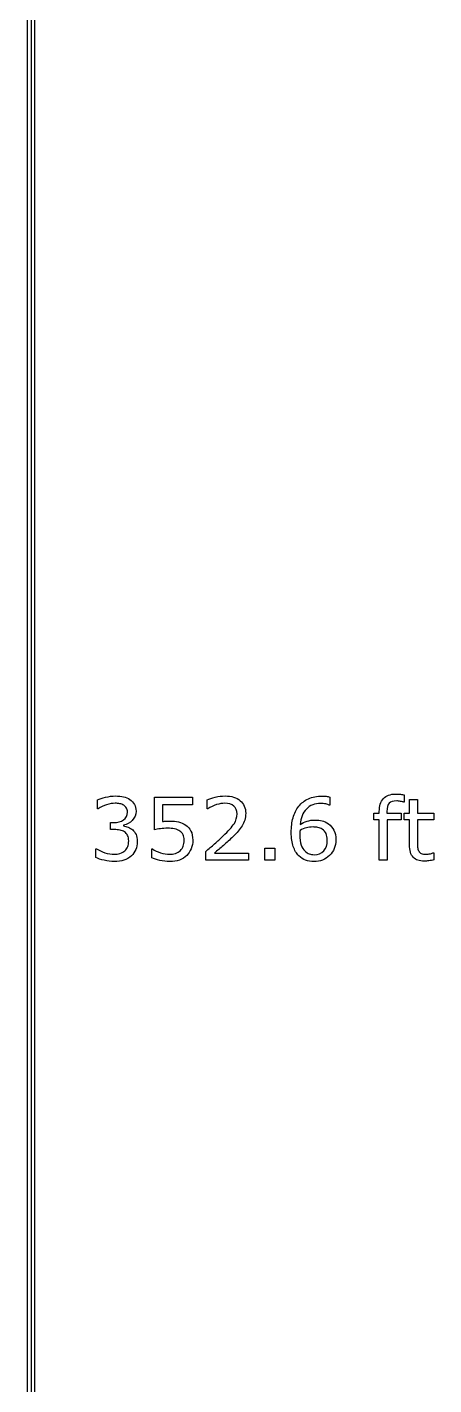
# Model space of a CAD drawing. Extents: x -13 to 750, y 12 to 2314.
# Drawn here: x 275.6 to 317.9, y 1431.4 to 1572.4 of the extents above; entities that cross this region are included whole.
import ezdxf

# ---------------------------------------------------------------- set-up
doc = ezdxf.new("R2010")
doc.units = 0
doc.layers.get('0').update_dxf_attribs({"linetype": 'CONTINUOUS'})

msp = doc.modelspace()

# ---------------------------------------------------------------- linework, layer by layer
at = {"color": 7}
for points in [[(275.59961, 1717.89), (275.59961, 1266.89), (276.40039, 1266.89), (276.40039, 1717.89)], [(286.56156, 1489.04082)], [(301.32715, 1485.89), (300.27686, 1485.89), (300.27686, 1487.14244), (301.32715, 1487.14244)], [(307.67289, 1488.01251)]]:
    msp.add_lwpolyline(points, close=True, dxfattribs=at)
for points in [[(276, 1717.89), (276, 1266.89)], [(288.82469, 1489.06288), (288.82469, 1492.43349), (292.76219, 1492.43349), (292.76219, 1491.66444), (289.67283, 1491.66444), (289.67283, 1489.92421)], [(307.03564, 1492.4554), (307.03564, 1491.61604), (306.99174, 1491.61604)], [(314.77886, 1492.68394), (314.77881, 1491.92805)], [(282.96679, 1491.23807), (282.92289, 1491.23807), (282.92289, 1492.15653)], [(294.35742, 1491.23814), (294.31352, 1491.23814), (294.31352, 1492.161)], [(312.9815, 1490.9656), (312.9815, 1490.79861), (314.47124, 1490.79861), (314.47124, 1490.10428), (313.00786, 1490.10428), (313.00786, 1485.89), (312.18169, 1485.89), (312.18169, 1490.10436), (311.62359, 1490.10436), (311.62359, 1490.79869), (312.18169, 1490.79869), (312.18169, 1490.96129)], [(314.77881, 1491.92805), (314.73491, 1491.92805)], [(315.31934, 1487.49401), (315.31934, 1490.10437), (314.76123, 1490.10437), (314.76123, 1490.7987), (315.31934, 1490.7987), (315.31934, 1492.20935), (316.14551, 1492.20935), (316.14551, 1490.7987), (317.85059, 1490.7987), (317.85059, 1490.10437), (316.14551, 1490.10437), (316.14551, 1487.86755)], [(284.6411, 1489.07601), (284.2456, 1489.07601), (284.2456, 1489.8055), (284.55321, 1489.8055)], [(285.61674, 1489.52859), (285.61674, 1489.46709)], [(282.73389, 1486.16686), (282.73389, 1487.08531), (282.79979, 1487.08531)], [(288.54346, 1486.13609), (288.54346, 1487.06334), (288.60496, 1487.06334)], [(292.80613, 1487.96887), (292.80615, 1487.96861)], [(298.58057, 1485.89), (294.15088, 1485.89), (294.15088, 1486.80846)], [(306.78114, 1487.97729), (306.78076, 1487.97736)], [(295.06057, 1486.64146), (298.58059, 1486.64146), (298.58057, 1485.89)], [(317.80666, 1486.6766), (317.85056, 1486.6766), (317.85059, 1485.93391)]]:
    msp.add_lwpolyline(points, dxfattribs=at)
for points in [[(282.92289, 1492.15653), (283.130897, 1492.25907), (283.407753, 1492.35282), (283.75346, 1492.43778)], [(283.75346, 1492.43778), (284.102093, 1492.525673), (284.439007, 1492.56962), (284.7642, 1492.56962)], [(284.7642, 1492.56962), (285.083533, 1492.56962), (285.364783, 1492.54032), (285.60795, 1492.48172)], [(285.60795, 1492.48172), (285.851117, 1492.42312), (286.070843, 1492.32937), (286.26713, 1492.20047)], [(294.31352, 1492.161), (294.521527, 1492.263533), (294.79838, 1492.357283), (295.14408, 1492.44225)], [(295.14408, 1492.44225), (295.492713, 1492.52721), (295.82963, 1492.56969), (296.15483, 1492.56969)], [(296.15483, 1492.56969), (296.825723, 1492.56969), (297.3516, 1492.40709), (297.73246, 1492.08189)], [(304.8208, 1492.27525), (305.228027, 1492.46275), (305.702637, 1492.5565), (306.24463, 1492.5565)], [(306.24463, 1492.5565), (306.417483, 1492.5565), (306.562503, 1492.549167), (306.67969, 1492.5345)], [(306.67969, 1492.5345), (306.796877, 1492.519833), (306.915527, 1492.493467), (307.03564, 1492.4554)], [(312.61675, 1492.30162), (312.90679, 1492.6151), (313.325737, 1492.77184), (313.87359, 1492.77184)], [(313.87359, 1492.77184), (314.058157, 1492.77184), (314.223683, 1492.76304), (314.37017, 1492.74544)], [(314.37017, 1492.74544), (314.519583, 1492.72784), (314.655813, 1492.70734), (314.77886, 1492.68394)], [(283.85448, 1491.65995), (283.541007, 1491.560343), (283.24511, 1491.419717), (282.96679, 1491.23807)], [(284.74218, 1491.80936), (284.46386, 1491.80936), (284.16796, 1491.759557), (283.85448, 1491.65995)], [(285.22997, 1491.76546), (285.086417, 1491.794727), (284.92382, 1491.80936), (284.74218, 1491.80936)], [(285.63427, 1491.60726), (285.50829, 1491.683427), (285.373523, 1491.73616), (285.22997, 1491.76546)], [(285.91552, 1491.31282), (285.848133, 1491.43294), (285.754383, 1491.531087), (285.63427, 1491.60726)], [(286.01659, 1490.89974), (286.01659, 1491.05794), (285.9829, 1491.195633), (285.91552, 1491.31282)], [(286.26713, 1492.20047), (286.47807, 1492.059843), (286.637737, 1491.88992), (286.74613, 1491.6907)], [(286.90873, 1490.99197), (286.90873, 1490.62869), (286.779823, 1490.31082), (286.52201, 1490.03836)], [(286.74613, 1491.6907), (286.85453, 1491.49148), (286.90873, 1491.25857), (286.90873, 1490.99197)], [(295.26709, 1491.66881), (294.956543, 1491.575057), (294.65332, 1491.4315), (294.35742, 1491.23814)], [(296.13281, 1491.80943), (295.86621, 1491.80943), (295.577637, 1491.762557), (295.26709, 1491.66881)], [(297.06885, 1491.51939), (296.84619, 1491.71275), (296.534177, 1491.80943), (296.13281, 1491.80943)], [(297.40723, 1490.72398), (297.40723, 1491.063827), (297.294437, 1491.328963), (297.06885, 1491.51939)], [(297.73246, 1492.08189), (298.11332, 1491.75963), (298.30375, 1491.321643), (298.30375, 1490.76793)], [(303.22559, 1490.3065), (303.351563, 1490.754747), (303.55078, 1491.153187), (303.82324, 1491.50182)], [(303.82324, 1491.50182), (304.081053, 1491.832873), (304.413573, 1492.090683), (304.8208, 1492.27525)], [(304.60551, 1491.20733), (304.23051, 1490.814757), (304.012247, 1490.28302), (303.95072, 1489.61212)], [(306.11283, 1491.80059), (305.48295, 1491.80059), (304.98051, 1491.602837), (304.60551, 1491.20733)], [(306.6182, 1491.73909), (306.45414, 1491.78009), (306.285683, 1491.80059), (306.11283, 1491.80059)], [(306.99174, 1491.61604), (306.909707, 1491.659973), (306.785193, 1491.70099), (306.6182, 1491.73909)], [(312.18169, 1490.96129), (312.18169, 1491.544297), (312.32671, 1491.991073), (312.61675, 1492.30162)], [(313.2188, 1491.81375), (313.0606, 1491.658477), (312.9815, 1491.37576), (312.9815, 1490.9656)], [(313.99224, 1492.05105), (313.637747, 1492.05105), (313.379933, 1491.97195), (313.2188, 1491.81375)], [(314.37896, 1492.00715), (314.232473, 1492.036417), (314.103567, 1492.05105), (313.99224, 1492.05105)], [(314.73491, 1491.92805), (314.64409, 1491.954383), (314.52544, 1491.98075), (314.37896, 1492.00715)], [(284.55321, 1489.8055), (284.998523, 1489.8055), (285.353017, 1489.897783), (285.61669, 1490.08235)], [(285.61669, 1490.08235), (285.88329, 1490.26985), (286.01659, 1490.542313), (286.01659, 1490.89974)], [(286.52201, 1490.03836), (286.26713, 1489.768827), (285.965373, 1489.598903), (285.61674, 1489.52859)], [(289.67283, 1489.92421), (289.79881, 1489.935943), (289.927717, 1489.944743), (290.05955, 1489.95061)], [(290.05955, 1489.95061), (290.191383, 1489.95661), (290.30564, 1489.95961), (290.40232, 1489.95961)], [(290.40232, 1489.95961), (290.756813, 1489.95961), (291.06736, 1489.928843), (291.33396, 1489.86731)], [(291.33396, 1489.86731), (291.600567, 1489.80871), (291.845197, 1489.70324), (292.06785, 1489.5509)], [(292.06785, 1489.5509), (292.302223, 1489.389773), (292.483863, 1489.181767), (292.61277, 1488.92688)], [(295.93945, 1488.38609), (296.50195, 1488.931017), (296.887203, 1489.363147), (297.09521, 1489.68248)], [(297.09521, 1489.68248), (297.303223, 1490.004747), (297.40723, 1490.351913), (297.40723, 1490.72398)], [(298.20705, 1490.0692), (298.145517, 1489.855333), (298.053233, 1489.65172), (297.9302, 1489.45836)], [(298.30375, 1490.76793), (298.30375, 1490.518903), (298.271517, 1490.285993), (298.20705, 1490.0692)], [(303.04102, 1488.76402), (303.04102, 1489.3441), (303.102543, 1489.85826), (303.22559, 1490.3065)], [(303.95072, 1489.61212), (304.196813, 1489.761533), (304.438513, 1489.874327), (304.67582, 1489.9505)], [(304.67582, 1489.9505), (304.916053, 1490.0296), (305.19291, 1490.06915), (305.50639, 1490.06915)], [(305.50639, 1490.06915), (305.78471, 1490.06915), (306.029337, 1490.042783), (306.24027, 1489.99005)], [(306.24027, 1489.99005), (306.454143, 1489.94025), (306.672407, 1489.83771), (306.89506, 1489.68243)], [(306.89506, 1489.68243), (307.152873, 1489.503717), (307.346233, 1489.27813), (307.47514, 1489.00567)], [(285.24755, 1489.02331), (285.06005, 1489.058443), (284.8579, 1489.07601), (284.6411, 1489.07601)], [(285.72655, 1488.83874), (285.594717, 1488.92956), (285.43505, 1488.991083), (285.24755, 1489.02331)], [(285.61674, 1489.46709), (285.757367, 1489.443623), (285.9185, 1489.393817), (286.10014, 1489.31767)], [(286.03417, 1488.47399), (285.96093, 1488.629263), (285.85839, 1488.750847), (285.72655, 1488.83874)], [(286.14843, 1487.89392), (286.14843, 1488.128293), (286.110343, 1488.32165), (286.03417, 1488.47399)], [(286.10014, 1489.31767), (286.28178, 1489.24443), (286.435587, 1489.152147), (286.56156, 1489.04082)], [(286.56152, 1489.04088), (286.702147, 1488.9149), (286.81787, 1488.756697), (286.90869, 1488.56627)], [(286.90869, 1488.56627), (286.99951, 1488.375843), (287.04492, 1488.12975), (287.04492, 1487.82799)], [(289.43992, 1489.16835), (289.202613, 1489.133217), (288.997537, 1489.09806), (288.82469, 1489.06288)], [(290.18699, 1489.22105), (289.929177, 1489.22105), (289.680153, 1489.203483), (289.43992, 1489.16835)], [(290.91648, 1489.15075), (290.699687, 1489.197617), (290.456523, 1489.22105), (290.18699, 1489.22105)], [(291.47459, 1488.91784), (291.322243, 1489.029167), (291.136207, 1489.106803), (290.91648, 1489.15075)], [(291.79539, 1488.54431), (291.719217, 1488.699583), (291.612283, 1488.824093), (291.47459, 1488.91784)], [(291.91404, 1487.97302), (291.91404, 1488.198607), (291.87449, 1488.389037), (291.79539, 1488.54431)], [(292.61277, 1488.92688), (292.741677, 1488.672), (292.80613, 1488.352663), (292.80613, 1487.96887)], [(295.07373, 1487.59947), (295.384277, 1487.863143), (295.67285, 1488.12535), (295.93945, 1488.38609)], [(296.96779, 1488.33775), (296.654317, 1488.030137), (296.330587, 1487.73131), (295.9966, 1487.44127)], [(297.5259, 1488.92223), (297.373553, 1488.746443), (297.187517, 1488.551617), (296.96779, 1488.33775)], [(297.9302, 1489.45836), (297.81594, 1489.27672), (297.681173, 1489.09801), (297.5259, 1488.92223)], [(303.24316, 1487.31383), (303.1084, 1487.715197), (303.04102, 1488.198593), (303.04102, 1488.76402)], [(303.93309, 1488.79908), (303.930423, 1488.74048), (303.92909, 1488.665773), (303.92909, 1488.57496)], [(303.92909, 1488.57496), (303.92909, 1488.112067), (303.975967, 1487.745857), (304.06972, 1487.47633)], [(303.94629, 1488.98804), (303.94029, 1488.923573), (303.93589, 1488.860587), (303.93309, 1488.79908)], [(304.60547, 1489.26051), (304.391603, 1489.20191), (304.171877, 1489.111087), (303.94629, 1488.98804)], [(305.2998, 1489.34841), (305.05078, 1489.34841), (304.819337, 1489.31911), (304.60547, 1489.26051)], [(305.81396, 1489.30451), (305.6499, 1489.333777), (305.478513, 1489.34841), (305.2998, 1489.34841)], [(306.26221, 1489.11994), (306.127443, 1489.213693), (305.978027, 1489.275217), (305.81396, 1489.30451)], [(306.65771, 1488.65412), (306.57861, 1488.832833), (306.446777, 1488.988107), (306.26221, 1489.11994)], [(306.78076, 1487.97736), (306.78076, 1488.24982), (306.739743, 1488.475407), (306.65771, 1488.65412)], [(307.47514, 1489.00567), (307.606973, 1488.73321), (307.67289, 1488.402157), (307.67289, 1488.01251)], [(282.79979, 1487.08531), (283.048817, 1486.92125), (283.341787, 1486.78502), (283.6787, 1486.67662)], [(285.24315, 1486.60632), (285.451163, 1486.667853), (285.619623, 1486.758673), (285.74853, 1486.87878)], [(285.74853, 1486.87878), (285.88329, 1487.007687), (285.982897, 1487.149777), (286.04735, 1487.30505)], [(286.04735, 1487.30505), (286.114737, 1487.460323), (286.14843, 1487.656613), (286.14843, 1487.89392)], [(286.88232, 1487.00621), (286.773927, 1486.75719), (286.621583, 1486.540393), (286.42529, 1486.35582)], [(287.04492, 1487.82799), (287.04492, 1487.529163), (286.99072, 1487.255237), (286.88232, 1487.00621)], [(288.60496, 1487.06334), (288.845193, 1486.910993), (289.126443, 1486.780623), (289.44871, 1486.67223)], [(290.99998, 1486.60192), (291.196267, 1486.66052), (291.370583, 1486.76306), (291.52293, 1486.90954)], [(291.52293, 1486.90954), (291.651837, 1487.03552), (291.748517, 1487.1864), (291.81297, 1487.36218)], [(291.81297, 1487.36218), (291.88035, 1487.53796), (291.91404, 1487.741573), (291.91404, 1487.97302)], [(292.63916, 1487.0941), (292.527833, 1486.81578), (292.37549, 1486.581407), (292.18213, 1486.39098)], [(292.80615, 1487.96861), (292.80615, 1487.663923), (292.750487, 1487.37242), (292.63916, 1487.0941)], [(294.15088, 1486.80846), (294.458493, 1487.072127), (294.76611, 1487.335797), (295.07373, 1487.59947)], [(295.9966, 1487.44127), (295.66262, 1487.154163), (295.35061, 1486.88756), (295.06057, 1486.64146)], [(303.82764, 1486.34703), (303.575687, 1486.590197), (303.38086, 1486.912463), (303.24316, 1487.31383)], [(304.06972, 1487.47633), (304.1664, 1487.209723), (304.298233, 1486.998783), (304.46522, 1486.84351)], [(304.46522, 1486.84351), (304.599987, 1486.714603), (304.745007, 1486.61939), (304.90028, 1486.55787)], [(305.41444, 1486.46997), (305.839247, 1486.46997), (306.173233, 1486.598877), (306.4164, 1486.85669)], [(306.4164, 1486.85669), (306.65956, 1487.11743), (306.78114, 1487.490963), (306.78114, 1487.97729)], [(307.67285, 1488.01256), (307.67285, 1487.34752), (307.453123, 1486.804063), (307.01367, 1486.38219)], [(315.71045, 1486.19763), (315.44971, 1486.467157), (315.31934, 1486.899283), (315.31934, 1487.49401)], [(316.14551, 1487.86755), (316.14551, 1487.609737), (316.151377, 1487.407587), (316.16311, 1487.2611)], [(316.16311, 1487.2611), (316.174843, 1487.117547), (316.215857, 1486.982783), (316.28615, 1486.85681)], [(316.28615, 1486.85681), (316.350617, 1486.739623), (316.438507, 1486.653197), (316.54982, 1486.59753)], [(283.59961, 1485.88561), (283.24805, 1485.97057), (282.959477, 1486.06432), (282.73389, 1486.16686)], [(284.67187, 1485.75377), (284.30859, 1485.75377), (283.95117, 1485.797717), (283.59961, 1485.88561)], [(283.6787, 1486.67662), (284.015613, 1486.56822), (284.34081, 1486.51402), (284.65429, 1486.51402)], [(284.65429, 1486.51402), (284.838857, 1486.51402), (285.035143, 1486.544787), (285.24315, 1486.60632)], [(285.64746, 1485.89879), (285.35156, 1485.80211), (285.026363, 1485.75377), (284.67187, 1485.75377)], [(286.42529, 1486.35582), (286.205563, 1486.15074), (285.946287, 1485.998397), (285.64746, 1485.89879)], [(289.38281, 1485.86803), (289.051757, 1485.94127), (288.771973, 1486.030623), (288.54346, 1486.13609)], [(290.41553, 1485.75377), (290.058103, 1485.75377), (289.713863, 1485.791857), (289.38281, 1485.86803)], [(289.44871, 1486.67223), (289.770977, 1486.566757), (290.087383, 1486.51402), (290.39793, 1486.51402)], [(290.39793, 1486.51402), (290.605937, 1486.51402), (290.80662, 1486.54332), (290.99998, 1486.60192)], [(291.42627, 1485.91637), (291.13623, 1485.80797), (290.799317, 1485.75377), (290.41553, 1485.75377)], [(292.18213, 1486.39098), (291.97119, 1486.1859), (291.719237, 1486.027697), (291.42627, 1485.91637)], [(304.52637, 1485.90318), (304.262697, 1486.002793), (304.029787, 1486.150743), (303.82764, 1486.34703)], [(305.40527, 1485.75377), (305.083003, 1485.75377), (304.790037, 1485.803573), (304.52637, 1485.90318)], [(304.90028, 1486.55787), (305.058487, 1486.49927), (305.229873, 1486.46997), (305.41444, 1486.46997)], [(307.01367, 1486.38219), (306.57715, 1485.963243), (306.041017, 1485.75377), (305.40527, 1485.75377)], [(316.85303, 1485.79333), (316.35205, 1485.79333), (315.97119, 1485.928097), (315.71045, 1486.19763)], [(316.54982, 1486.59753), (316.66408, 1486.544797), (316.836933, 1486.51843), (317.06838, 1486.51843)], [(317.34082, 1485.83283), (317.15918, 1485.806497), (316.996583, 1485.79333), (316.85303, 1485.79333)], [(317.06838, 1486.51843), (317.203147, 1486.51843), (317.34377, 1486.537463), (317.49025, 1486.57553)], [(317.85059, 1485.93391), (317.695317, 1485.89291), (317.525393, 1485.859217), (317.34082, 1485.83283)], [(317.49025, 1486.57553), (317.636737, 1486.61653), (317.742207, 1486.65022), (317.80666, 1486.6766)]]:
    msp.add_open_spline(points, degree=3, dxfattribs=at)

doc.saveas('drawing.dxf')
